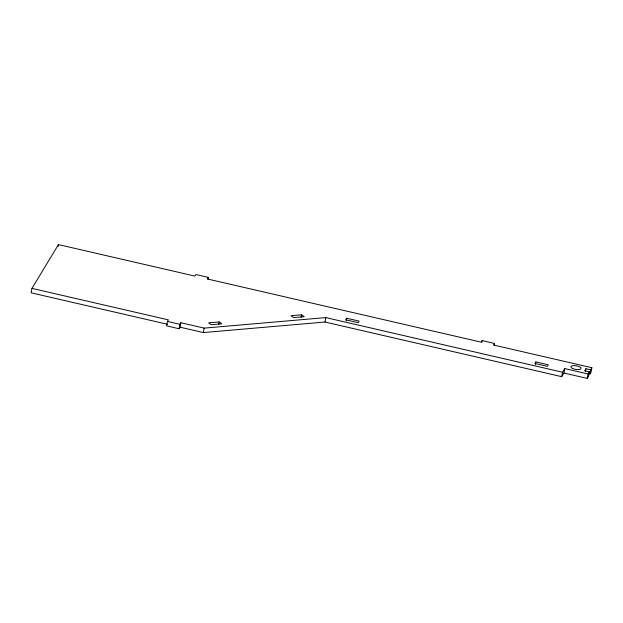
<?xml version="1.0" encoding="UTF-8"?>
<svg xmlns="http://www.w3.org/2000/svg" width="623" height="623" viewBox="0 0 623 623"><rect width="100%" height="100%" fill="white"/><g stroke="black" fill="none" stroke-linecap="round" stroke-linejoin="round"><path stroke-width="0.93" d="M207.957 279.166L208.277 277.391L195.832 274.517L194.882 276.082L58.469 244.598L31.952 288.379L31.15 292.818L167.564 324.303M58.149 246.373L58.469 244.598M31.952 288.379L168.366 319.864L167.416 321.429L166.614 325.868L179.066 328.742L180.008 327.176L180.81 322.737L204.157 328.126L325.79 317.59L562.514 372.235L564.726 368.582L588.057 373.964L589.327 371.884L584.654 370.802L585.916 368.723L590.588 369.797L591.85 367.71L493.587 345.033L494.537 343.468L482.093 340.594L481.143 342.159L207.334 278.956L208.277 277.391M179.066 328.742L179.86 324.303L180.81 322.737M180.008 327.176L203.355 332.565L204.157 328.126M218.704 324.599L219.187 321.927L208.596 322.846L211.236 324.723L221.819 323.804L219.187 321.927M301.096 317.457L301.571 314.794L290.988 315.713L293.62 317.582L304.211 316.663L301.571 314.794M203.355 332.565L324.988 322.029L325.79 317.59M346.193 320.907L346.668 318.244L359.121 321.118L358.17 322.691L345.718 319.817L346.668 318.244M481.774 342.37L482.093 340.594M494.218 345.243L494.537 343.468M535.367 364.58L535.85 361.916L548.295 364.79L547.344 366.355L534.9 363.482L535.85 361.916M324.988 322.029L561.712 376.674L562.514 372.235M561.712 376.674L563.924 373.021L564.726 368.582M585.441 371.386L585.916 368.723M563.924 373.021L587.263 378.402L588.057 373.964M589.327 371.884L588.525 376.323L587.263 378.402M590.588 369.797L589.786 374.236L591.048 372.149L591.85 367.71M167.416 321.429L179.86 324.303M572.592 368.473A5.148 1.838 10.2 0 0 580.932 368.754A5.148 1.838 10.2 0 0 574.336 365.584A5.148 1.838 10.2 0 0 572.592 368.473"/></g></svg>
